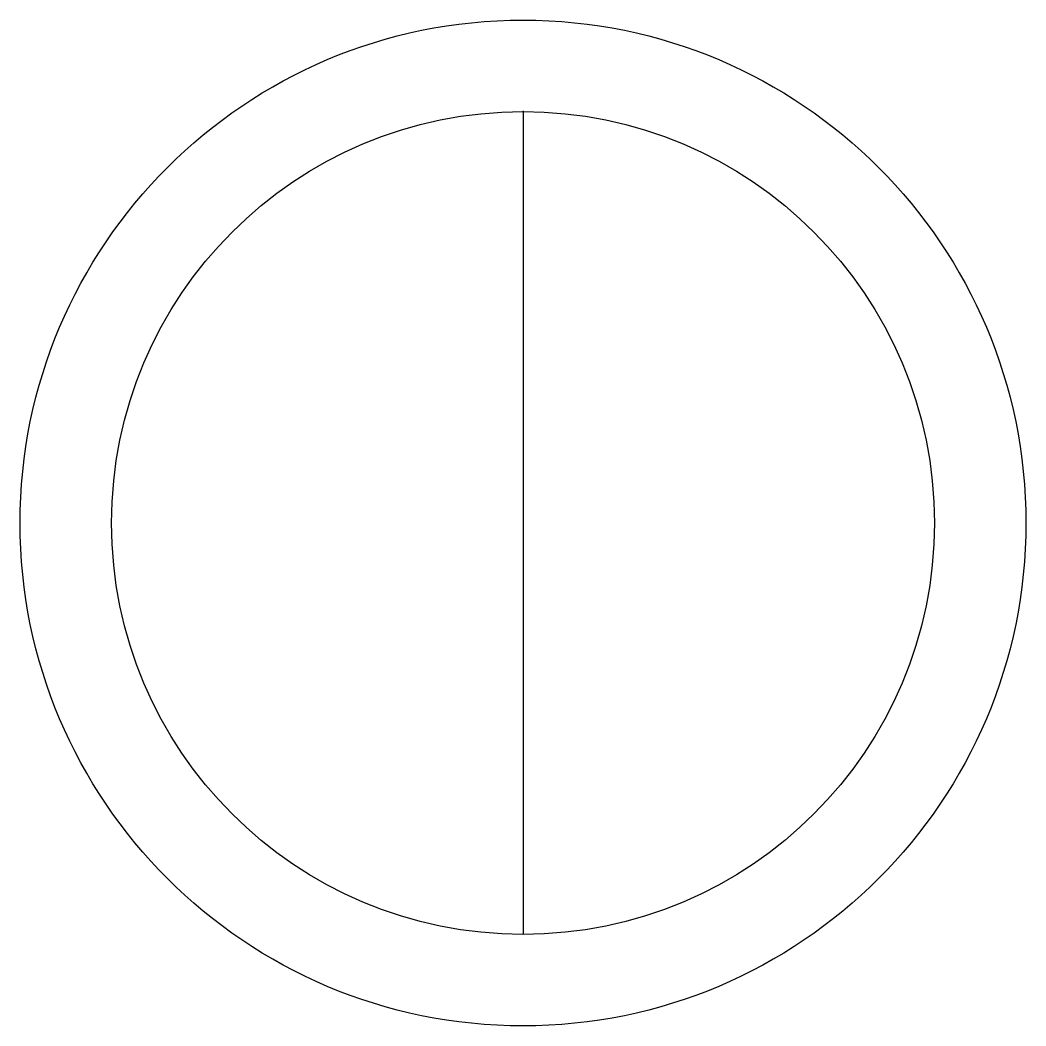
# Model space of a CAD drawing. Header units: millimetres. Extents: x -5.5 to 5.5, y -10 to 1.
import ezdxf

# ---------------------------------------------------------------- set-up
doc = ezdxf.new("R2010")
doc.units = ezdxf.units.MM
doc.layers.get('0').update_dxf_attribs({"linetype": 'CONTINUOUS'})

msp = doc.modelspace()

# ---------------------------------------------------------------- linework, layer by layer
for p, q in [((0, 0), (0, -4.5)), ((0, -4.5), (0, -9))]:
    msp.add_line(p, q)
for radius in [5.5, 4.5]:
    msp.add_circle((0, -4.5), radius)
msp.add_point((0, 0))
msp.add_point((0, 0))

doc.saveas('drawing.dxf')
